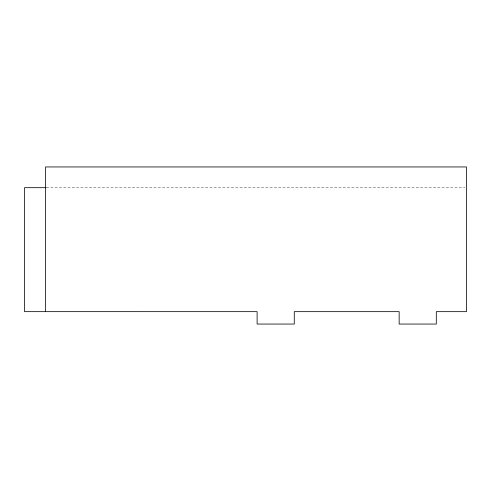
<?xml version="1.0" encoding="UTF-8"?>
<svg xmlns="http://www.w3.org/2000/svg" width="491" height="491" viewBox="0 0 491 491"><rect width="100%" height="100%" fill="white"/><g stroke="black" fill="none" stroke-linecap="round" stroke-linejoin="round"><path stroke-width="0.37" stroke-dasharray="2.46 1.84" d="M46.326 187.679L464.916 187.679"/><path stroke-width="0.74" d="M46.031 187.679L24.55 187.679L24.55 311.656L257.118 311.662L257.118 324.048L294.275 324.048L294.275 311.662L399.152 311.662L399.152 324.048L436.309 324.048L436.309 311.662L466.45 311.662L466.45 166.952L45.559 166.952L45.559 311.656"/></g></svg>
